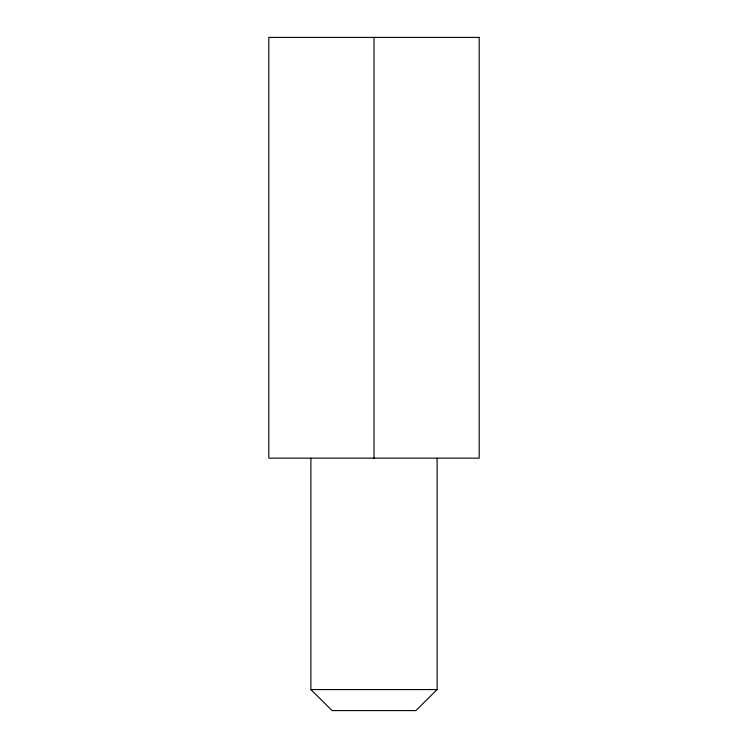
<?xml version="1.0" encoding="UTF-8"?>
<svg xmlns="http://www.w3.org/2000/svg" width="748" height="748" viewBox="0 0 748 748"><rect width="100%" height="100%" fill="white"/><g stroke="black" fill="none" stroke-linecap="round" stroke-linejoin="round"><path stroke-width="1.12" d="M437.113 458.15L437.113 689.562L415.897 710.6L332.103 710.6L310.888 689.562L310.888 458.15M310.888 689.562L437.113 689.562M374 37.4L374 458.15M479.188 37.4L268.812 37.4L268.812 458.15L479.188 458.15L479.188 37.4"/></g></svg>
